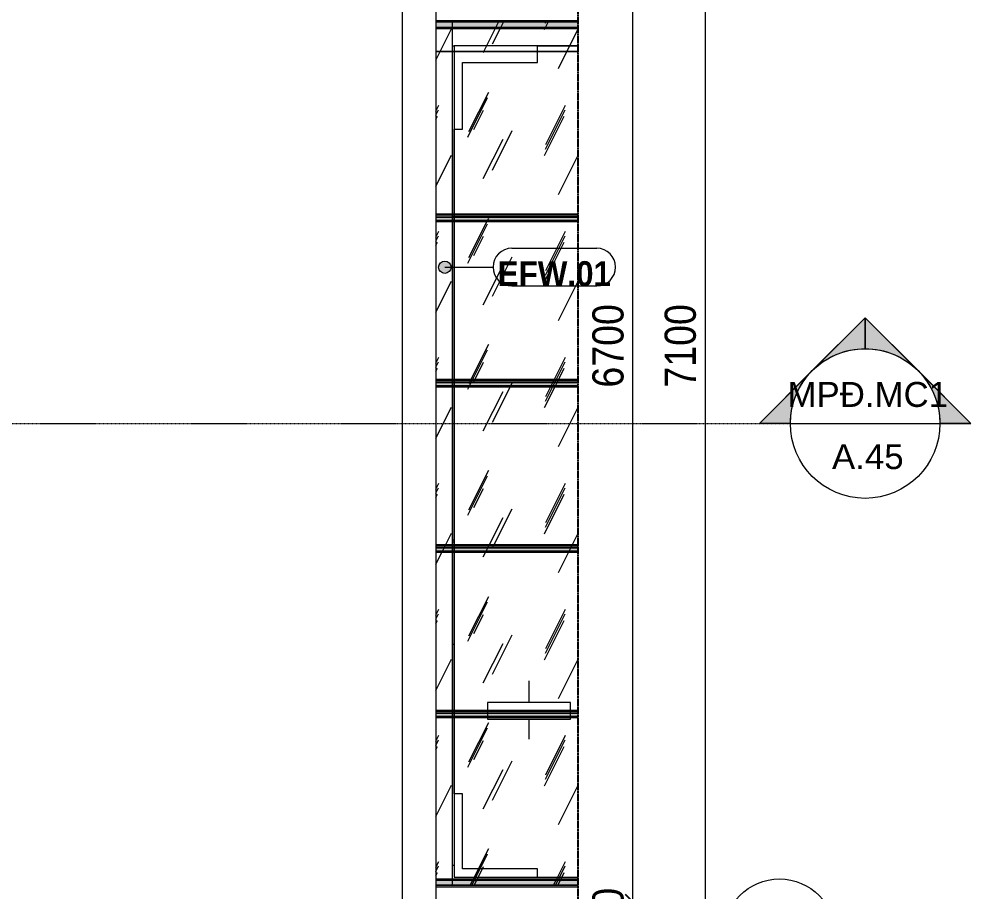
# Model space of a CAD drawing. Header units: millimetres. Extents: x 68650 to 268645, y -2410 to 17645.
# Drawn here: x 114999 to 120724, y 8148 to 13399 of the extents above; entities that cross this region are included whole.
import ezdxf

# ---------------------------------------------------------------- set-up
doc = ezdxf.new("R2010")
doc.units = ezdxf.units.MM
for name, pattern in [('Dash - Tight', [4.5, 3, -1.5]), ('Dash Dot 3_16_', [7.9375, 4.7625, -1.5875, 0, -1.5875]), ('Grid Line', [22.225, 12.7, -3.175, 3.175, -3.175]), ('Hidden', [7.14375, 4.7625, -2.38125])]:
    doc.linetypes.add(name, pattern=pattern)
for name, color, linetype, lineweight in [('A-ANNO-DIMS', 211, 'Continuous', 9), ('A-ANNO-DIMS-75', 211, 'Continuous', 9), ('A-ANNO-NOTE', 131, 'Continuous', 9), ('A-DETL-GENF-1', 92, 'Dash - Tight', 18), ('A-DETL-GENF-2', 92, 'Hidden', 25), ('A-FLOR', 192, 'Continuous', 18), ('A-GLAZ-CURT', 52, 'Continuous', 18), ('A-GLAZ-CWMG', 51, 'Continuous', 18), ('A-WALL', 113, 'Continuous', 18), ('C-PRKG', 70, 'Continuous', 18), ('G-ANNO-SYMB', 111, 'Continuous', 9), ('G-ANNO-SYMB-1', 111, 'Dash Dot 3_16_', 18), ('S-COLS', 52, 'Continuous', 18), ('S-GRID-1', 1, 'Grid Line', 9), ('S-GRID-IDEN', 1, 'Continuous', 9)]:
    doc.layers.add(name, color=color, linetype=linetype, lineweight=lineweight)
doc.layers.add('A-GLAZ-CWMG-2', color=51, linetype='Continuous', lineweight=18, transparency=0.5)
doc.styles.add('Arial', font='arial.ttf', dxfattribs={"height": 150})
doc.styles.add('Arial_B', font='arialbd.ttf', dxfattribs={"width": 0.9, "height": 150})
doc.styles.add('UTM Avo', font='', dxfattribs={"width": 0.9, "height": 187.5})
doc.styles.get('UTM Avo').set_extended_font_data('UTM Avo')
doc.dimstyles.new('1_Dim_chi_tiet_2_5', dxfattribs={"dimscale": 304.8, "dimtxt": 187.368928, "dimasz": 0.295276, "dimexe": 0.246063, "dimexo": 0.0625, "dimgap": 0.024606, "dimtad": 1, "dimdec": 0, "dimrnd": 5, "dimzin": 0, "dimdsep": 46, "dimtxsty": 'UTM Avo', "dimblk1": 'OBLIQUE', "dimblk2": 'OBLIQUE', "dimsah": 1, "dimcen": 0.09, "dimdle": 0.246063, "dimazin": 0, "dimtfac": 1, "dimtdec": 4, "dimtix": 1, "dimtmove": 0, "dimatfit": 3, "dimfxl": 0.492126, "dimfxlon": 1, "dimtvp": 1, "dimtolj": 1, "dimtzin": 0, "dimarcsym": 2})
pattern_1 = [(63.321, (895.13, 211.57), (-0.0032, 758.2195), [265.175, -1431.948]), (63.321, (133.13, 211.57), (-0.0032, 758.2195), [265.175, -1431.948]), (63.321, (1259.9, 358.05), (-0.0032, 758.2195), [265.175, -1431.948]), (63.321, (497.9, 358.05), (-0.0032, 758.2195), [265.175, -1431.948]), (63.321, (1204.7, 306.34), (-0.0032, 758.2195), [265.175, -1431.948]), (63.321, (442.7, 306.34), (-0.0032, 758.2195), [265.175, -1431.948]), (63.321, (1148.4, 602.5), (-0.0032, 758.2195), [128.888, -1568.236]), (63.321, (386.4, 602.5), (-0.0032, 758.2195), [128.888, -1568.236]), (63.321, (1111.6, 556.65), (-0.0032, 758.2195), [265.175, -1431.948]), (63.321, (349.6, 556.65), (-0.0032, 758.2195), [265.175, -1431.948]), (63.321, (1118.1, 589.56), (-0.0032, 758.2195), [265.175, -1431.948]), (63.321, (356.1, 589.56), (-0.0032, 758.2195), [265.175, -1431.948]), (63.321, (810.67, 445.2), (-0.0032, 758.2195), [265.175, -1431.948]), (63.321, (48.67, 445.2), (-0.0032, 758.2195), [265.175, -1431.948]), (63.321, (817.17, 484), (-0.0032, 758.2195), [265.175, -1431.948]), (63.321, (55.17, 484), (-0.0032, 758.2195), [265.175, -1431.948]), (63.321, (818.92, 511.94), (-0.0032, 758.2195), [265.175, -1431.948]), (63.321, (56.92, 511.94), (-0.0032, 758.2195), [265.175, -1431.948])]

# ---------------------------------------------------------------- blocks, each defined once
blk = doc.blocks.new('TRỤ ĐỂ XE ĐẦU HỒI - TRỤ ĐỂ XE ĐẦU HỒI-V23-TKCS_NHÀ MÁY PHÁT ĐIỆN - MẶT BẰNG MÁI')
at = {"layer": 'S-COLS'}
for p, q in [((-50, 100), (-50, 61.2)), ((50, 100), (-50, 100)), ((-50, 61.2), (-50, -906)), ((-60, -906), (-60, -20)), ((-50, -20), (-60, -20)), ((-60, -934.2), (-60, -906)), ((-50, -906), (-50, -934.2)), ((-60, -935.4), (-60, -934.2)), ((-60, -953.7), (-60, -935.4)), ((-60, -1349.5), (-60, -953.7)), ((-50, -934.2), (-50, -935.4)), ((-50, -935.4), (-50, -953.7)), ((-50, -953.7), (-50, -1901)), ((-60, -1901), (-60, -1349.5)), ((-50, -1349.5), (-60, -1349.5)), ((-60, -1929.3), (-60, -1901)), ((-60, -1930.5), (-60, -1929.3)), ((-60, -1948.8), (-60, -1930.5)), ((-50, -1901), (-50, -1929.3)), ((-50, -1929.3), (-50, -1930.5)), ((-50, -1930.5), (-50, -1948.8)), ((-60, -1966.3), (-60, -1948.8)), ((-50, -1966.3), (-60, -1966.3)), ((-60, -1966.3), (-60, -1975.4)), ((-60, -1975.4), (-50, -1975.4)), ((-50, -1948.8), (-50, -2896.1)), ((-50, -2896.1), (-50, -2924.3)), ((-50, -2924.3), (-50, -2925.5)), ((-50, -2925.6), (-50, -2943.8)), ((-50, -2943.8), (-50, -3891.1)), ((-50, -3891.1), (-50, -3919.4)), ((-50, -3919.4), (-50, -3920.4)), ((-50, -3920.4), (-50, -3938.9)), ((-50, -3938.9), (-50, -5051.2)), ((-50, -5051.2), (-50, -5099)), ((-50, -5100), (50, -5100))]:
    blk.add_line(p, q, dxfattribs=at)
blk = doc.blocks.new('System Panel - Glazed-2550684-TKCS_NHÀ MÁY PHÁT ĐIỆN - MẶT BẰNG MÁI')
at = {"layer": 'A-GLAZ-CURT'}
h = blk.add_hatch(dxfattribs=at)
h.set_pattern_fill('FP_22', color=256, style=0, pattern_type=2)
h.set_pattern_definition([(11.254, (895.13, 9068.004), (0.00027, 75.81383), [121.397, -655.543]), (11.254, (133.13, 9068.004), (0.00027, 75.813827), [121.397, -655.543]), (11.254, (1259.904, 9082.65), (0.00027, 75.81383), [121.397, -655.543]), (11.254, (497.904, 9082.65), (0.00027, 75.813827), [121.397, -655.543]), (11.254, (1204.694, 9077.48), (0.00027, 75.81383), [121.397, -655.543]), (11.254, (442.694, 9077.48), (0.00027, 75.813827), [121.397, -655.543]), (11.254, (1148.416, 9107.09), (0.00027, 75.81383), [59.004, -717.935]), (11.254, (386.416, 9107.09), (0.00027, 75.813827), [59.004, -717.935]), (11.254, (1111.61, 9102.51), (0.00027, 75.81383), [121.397, -655.543]), (11.254, (349.61, 9102.51), (0.00027, 75.813827), [121.397, -655.543]), (11.254, (1118.105, 9105.8), (0.00027, 75.81383), [121.397, -655.543]), (11.254, (356.105, 9105.8), (0.00027, 75.813827), [121.397, -655.543]), (11.254, (810.675, 9091.365), (0.00027, 75.81383), [121.397, -655.543]), (11.254, (48.675, 9091.365), (0.00027, 75.813827), [121.397, -655.543]), (11.254, (817.17, 9095.24), (0.00027, 75.81383), [121.397, -655.543]), (11.254, (55.17, 9095.24), (0.00027, 75.813827), [121.397, -655.543]), (11.254, (818.92, 9098.04), (0.00027, 75.81383), [121.397, -655.543]), (11.254, (56.92, 9098.04), (0.00027, 75.813827), [121.397, -655.543])])
h.paths.add_polyline_path([(90306.7, 9222.5), (90306.7, 9223.7), (89452.6, 9223.7), (89452.6, 9222.5)])
h = blk.add_hatch(dxfattribs=at)
h.set_pattern_fill('FP_21', color=256, style=0, pattern_type=2)
h.set_pattern_definition(pattern_1)
h.paths.add_polyline_path([(90070.3, 8187.6), (90306.7, 8187.6), (90306.7, 8227), (89452.6, 8227), (89452.6, 8187.6)])
h.paths.add_polyline_path([(90306.7, 9194.2), (90306.7, 9222.5), (89452.6, 9222.5), (89452.6, 9194.2)])
h = blk.add_hatch(dxfattribs=at)
h.set_pattern_fill('FP_21', color=256, style=0, pattern_type=2)
h.set_pattern_definition(pattern_1)
h.paths.add_polyline_path([(90070.3, 8227), (90306.7, 8227), (90306.7, 9194.2), (89452.6, 9194.2), (89452.6, 8227)])
for p, q in [((89452.6, 9223.7), (90306.7, 9223.7)), ((90306.7, 9222.5), (89452.6, 9222.5)), ((90306.7, 8188.8), (89452.6, 8188.8)), ((89452.6, 8187.6), (90306.7, 8187.6))]:
    blk.add_line(p, q, dxfattribs=at)
blk = doc.blocks.new('Rectangular Mullion - 40 x 80mm-2358311-TKCS_NHÀ MÁY PHÁT ĐIỆN - MẶT BẰNG MÁI')
at = {"layer": 'A-GLAZ-CWMG-2'}
for points in [[(90070.3, 8219.1), (90306.7, 8219.1), (90306.7, 8227), (89452.6, 8227), (89452.6, 8219.1)], [(90070.3, 8179.3), (90306.7, 8179.3), (90306.7, 8219.1), (89452.6, 8219.1), (89452.6, 8179.3)]]:
    blk.add_hatch(color=256, dxfattribs=at).paths.add_polyline_path(points)
at = {"layer": 'A-GLAZ-CWMG'}
for p, q in [((89452.6, 8227), (90306.7, 8227)), ((89452.6, 8219.1), (90306.7, 8219.1)), ((90306.7, 8187.2), (89452.6, 8187.2)), ((89452.6, 8179.3), (90306.7, 8179.3))]:
    blk.add_line(p, q, dxfattribs=at)
blk = doc.blocks.new('Rectangular Mullion - 40 x 80mm-2358312-TKCS_NHÀ MÁY PHÁT ĐIỆN - MẶT BẰNG MÁI')
at = {"layer": 'A-GLAZ-CWMG-2'}
for points in [[(90306.7, 13379.3), (90306.7, 13387.2), (89452.6, 13387.2), (89452.6, 13379.3)], [(90306.7, 13339.5), (90306.7, 13379.3), (89452.6, 13379.3), (89452.6, 13339.5)]]:
    blk.add_hatch(color=256, dxfattribs=at).paths.add_polyline_path(points)
at = {"layer": 'A-GLAZ-CWMG'}
for p, q in [((89452.6, 13387.2), (90306.7, 13387.2)), ((90306.7, 13379.3), (89452.6, 13379.3)), ((90306.7, 13347.4), (89452.6, 13347.4)), ((90306.7, 13339.5), (89452.6, 13339.5))]:
    blk.add_line(p, q, dxfattribs=at)
blk = doc.blocks.new('System Panel - Glazed-2358310-TKCS_NHÀ MÁY PHÁT ĐIỆN - MẶT BẰNG MÁI')
at = {"layer": 'A-GLAZ-CURT'}
h = blk.add_hatch(dxfattribs=at)
h.set_pattern_fill('FP_23', color=256, style=0, pattern_type=2)
h.set_pattern_definition([(11.254, (895.13, 10063.04), (0.00027, 75.81383), [121.397, -655.543]), (11.254, (133.13, 10063.04), (0.00027, 75.813827), [121.397, -655.543]), (11.254, (1259.904, 10077.69), (0.00027, 75.81383), [121.397, -655.543]), (11.254, (497.904, 10077.69), (0.00027, 75.813827), [121.397, -655.543]), (11.254, (1204.694, 10072.52), (0.00027, 75.81383), [121.397, -655.543]), (11.254, (442.694, 10072.52), (0.00027, 75.813827), [121.397, -655.543]), (11.254, (1148.416, 10102.13), (0.00027, 75.81383), [59.004, -717.935]), (11.254, (386.416, 10102.13), (0.00027, 75.813827), [59.004, -717.935]), (11.254, (1111.61, 10097.55), (0.00027, 75.81383), [121.397, -655.543]), (11.254, (349.61, 10097.55), (0.00027, 75.813827), [121.397, -655.543]), (11.254, (1118.105, 10100.84), (0.00027, 75.81383), [121.397, -655.543]), (11.254, (356.105, 10100.84), (0.00027, 75.813827), [121.397, -655.543]), (11.254, (810.675, 10086.4), (0.00027, 75.81383), [121.397, -655.543]), (11.254, (48.675, 10086.4), (0.00027, 75.813827), [121.397, -655.543]), (11.254, (817.17, 10090.28), (0.00027, 75.81383), [121.397, -655.543]), (11.254, (55.17, 10090.28), (0.00027, 75.813827), [121.397, -655.543]), (11.254, (818.92, 10093.076), (0.00027, 75.81383), [121.397, -655.543]), (11.254, (56.92, 10093.076), (0.00027, 75.813827), [121.397, -655.543])])
h.paths.add_polyline_path([(90306.7, 10217.5), (90306.7, 10218.7), (89452.6, 10218.7), (89452.6, 10217.5)])
h = blk.add_hatch(dxfattribs=at)
h.set_pattern_fill('FP_21', color=256, style=0, pattern_type=2)
h.set_pattern_definition(pattern_1)
h.paths.add_polyline_path([(90306.7, 9222.5), (90306.7, 9242), (89452.6, 9242), (89452.6, 9222.5)])
h.paths.add_polyline_path([(90306.7, 10189.3), (90306.7, 10217.5), (89452.6, 10217.5), (89452.6, 10189.3)])
h = blk.add_hatch(dxfattribs=at)
h.set_pattern_fill('FP_21', color=256, style=0, pattern_type=2)
h.set_pattern_definition(pattern_1)
h.paths.add_polyline_path([(89452.6, 9242), (90306.7, 9242), (90306.7, 10189.3), (89452.6, 10189.3), (89452.6, 9357.3)])
for p, q in [((89452.6, 10218.7), (90306.7, 10218.7)), ((90306.7, 10217.5), (89452.6, 10217.5)), ((90306.7, 9223.7), (89452.6, 9223.7)), ((89452.6, 9222.5), (90306.7, 9222.5))]:
    blk.add_line(p, q, dxfattribs=at)
blk = doc.blocks.new('System Panel - Glazed-V24-TKCS_NHÀ MÁY PHÁT ĐIỆN - MẶT BẰNG MÁI')
at = {"layer": 'A-GLAZ-CURT'}
h = blk.add_hatch(dxfattribs=at)
h.set_pattern_fill('FP_24', color=256, style=0, pattern_type=2)
h.set_pattern_definition([(11.254, (895.13, 11058.08), (0.00027, 75.81383), [121.397, -655.543]), (11.254, (133.13, 11058.08), (0.00027, 75.813827), [121.397, -655.543]), (11.254, (1259.904, 11072.73), (0.00027, 75.81383), [121.397, -655.543]), (11.254, (497.904, 11072.73), (0.00027, 75.813827), [121.397, -655.543]), (11.254, (1204.694, 11067.56), (0.00027, 75.81383), [121.397, -655.543]), (11.254, (442.694, 11067.56), (0.00027, 75.813827), [121.397, -655.543]), (11.254, (1148.416, 11097.17), (0.00027, 75.81383), [59.004, -717.935]), (11.254, (386.416, 11097.17), (0.00027, 75.813827), [59.004, -717.935]), (11.254, (1111.61, 11092.585), (0.00027, 75.81383), [121.397, -655.543]), (11.254, (349.61, 11092.585), (0.00027, 75.813827), [121.397, -655.543]), (11.254, (1118.105, 11095.875), (0.00027, 75.81383), [121.397, -655.543]), (11.254, (356.105, 11095.875), (0.00027, 75.813827), [121.397, -655.543]), (11.254, (810.675, 11081.44), (0.00027, 75.81383), [121.397, -655.543]), (11.254, (48.675, 11081.44), (0.00027, 75.813827), [121.397, -655.543]), (11.254, (817.17, 11085.32), (0.00027, 75.81383), [121.397, -655.543]), (11.254, (55.17, 11085.32), (0.00027, 75.813827), [121.397, -655.543]), (11.254, (818.92, 11088.115), (0.00027, 75.81383), [121.397, -655.543]), (11.254, (56.92, 11088.115), (0.00027, 75.813827), [121.397, -655.543])])
h.paths.add_polyline_path([(90306.7, 11212.5), (90306.7, 11213.7), (89452.6, 11213.7), (89452.6, 11212.5)])
h = blk.add_hatch(dxfattribs=at)
h.set_pattern_fill('FP_21', color=256, style=0, pattern_type=2)
h.set_pattern_definition(pattern_1)
h.paths.add_polyline_path([(90306.7, 10217.5), (90306.7, 10237), (89452.6, 10237), (89452.6, 10217.5)])
h.paths.add_polyline_path([(90306.7, 11184.3), (90306.7, 11212.5), (89452.6, 11212.5), (89452.6, 11184.3)])
h = blk.add_hatch(dxfattribs=at)
h.set_pattern_fill('FP_21', color=256, style=0, pattern_type=2)
h.set_pattern_definition(pattern_1)
h.paths.add_polyline_path([(90306.7, 10237), (90306.7, 11184.3), (89452.6, 11184.3), (89452.6, 10237)])
for p, q in [((89452.6, 11213.7), (90306.7, 11213.7)), ((90306.7, 11212.5), (89452.6, 11212.5)), ((90306.7, 10218.7), (89452.6, 10218.7)), ((89452.6, 10217.5), (90306.7, 10217.5))]:
    blk.add_line(p, q, dxfattribs=at)
blk = doc.blocks.new('System Panel - Glazed-V25-TKCS_NHÀ MÁY PHÁT ĐIỆN - MẶT BẰNG MÁI')
at = {"layer": 'A-GLAZ-CURT'}
h = blk.add_hatch(dxfattribs=at)
h.set_pattern_fill('FP_25', color=256, style=0, pattern_type=2)
h.set_pattern_definition([(11.254, (895.13, 12053.12), (0.00027, 75.81383), [121.397, -655.543]), (11.254, (133.13, 12053.12), (0.00027, 75.813827), [121.397, -655.543]), (11.254, (1259.904, 12067.765), (0.00027, 75.81383), [121.397, -655.543]), (11.254, (497.904, 12067.765), (0.00027, 75.813827), [121.397, -655.543]), (11.254, (1204.694, 12062.595), (0.00027, 75.81383), [121.397, -655.543]), (11.254, (442.694, 12062.595), (0.00027, 75.813827), [121.397, -655.543]), (11.254, (1148.416, 12092.206), (0.00027, 75.81383), [59.004, -717.935]), (11.254, (386.416, 12092.206), (0.00027, 75.813827), [59.004, -717.935]), (11.254, (1111.61, 12087.62), (0.00027, 75.81383), [121.397, -655.543]), (11.254, (349.61, 12087.62), (0.00027, 75.813827), [121.397, -655.543]), (11.254, (1118.105, 12090.91), (0.00027, 75.81383), [121.397, -655.543]), (11.254, (356.105, 12090.91), (0.00027, 75.813827), [121.397, -655.543]), (11.254, (810.675, 12076.48), (0.00027, 75.81383), [121.397, -655.543]), (11.254, (48.675, 12076.48), (0.00027, 75.813827), [121.397, -655.543]), (11.254, (817.17, 12080.36), (0.00027, 75.81383), [121.397, -655.543]), (11.254, (55.17, 12080.36), (0.00027, 75.813827), [121.397, -655.543]), (11.254, (818.92, 12083.15), (0.00027, 75.81383), [121.397, -655.543]), (11.254, (56.92, 12083.15), (0.00027, 75.813827), [121.397, -655.543])])
h.paths.add_polyline_path([(90306.7, 12207.6), (90306.7, 12208.8), (89452.6, 12208.6), (89452.6, 12207.6)])
h = blk.add_hatch(dxfattribs=at)
h.set_pattern_fill('FP_21', color=256, style=0, pattern_type=2)
h.set_pattern_definition(pattern_1)
h.paths.add_polyline_path([(90306.7, 11212.5), (90306.7, 11232.1), (89452.6, 11232.1), (89452.6, 11212.5)])
h.paths.add_polyline_path([(90306.7, 12179.3), (90306.7, 12207.6), (89452.6, 12207.6), (89452.6, 12179.3)])
h = blk.add_hatch(dxfattribs=at)
h.set_pattern_fill('FP_21', color=256, style=0, pattern_type=2)
h.set_pattern_definition(pattern_1)
h.paths.add_polyline_path([(89452.6, 11232.1), (90306.7, 11232.1), (90306.7, 12179.3), (89452.6, 12179.3), (89452.6, 11562.8)])
for p, q in [((90306.7, 12207.6), (89452.6, 12207.6)), ((89552.6, 12208.8), (90306.7, 12208.8)), ((90306.7, 11213.7), (89452.6, 11213.7)), ((89452.6, 11212.5), (90306.7, 11212.5))]:
    blk.add_line(p, q, dxfattribs=at)
blk = doc.blocks.new('System Panel - Glazed-V26-TKCS_NHÀ MÁY PHÁT ĐIỆN - MẶT BẰNG MÁI')
at = {"layer": 'A-GLAZ-CURT'}
h = blk.add_hatch(dxfattribs=at)
h.set_pattern_fill('FP_26', color=256, style=0, pattern_type=2)
h.set_pattern_definition([(11.254, (895.13, 13048.156), (0.00027, 75.81383), [121.397, -655.543]), (11.254, (133.13, 13048.156), (0.00027, 75.813827), [121.397, -655.543]), (11.254, (1259.904, 13062.8), (0.00027, 75.81383), [121.397, -655.543]), (11.254, (497.904, 13062.8), (0.00027, 75.813827), [121.397, -655.543]), (11.254, (1204.694, 13057.63), (0.00027, 75.81383), [121.397, -655.543]), (11.254, (442.694, 13057.63), (0.00027, 75.813827), [121.397, -655.543]), (11.254, (1148.416, 13087.244), (0.00027, 75.81383), [59.004, -717.935]), (11.254, (386.416, 13087.244), (0.00027, 75.813827), [59.004, -717.935]), (11.254, (1111.61, 13082.66), (0.00027, 75.81383), [121.397, -655.543]), (11.254, (349.61, 13082.66), (0.00027, 75.813827), [121.397, -655.543]), (11.254, (1118.105, 13085.95), (0.00027, 75.81383), [121.397, -655.543]), (11.254, (356.105, 13085.95), (0.00027, 75.813827), [121.397, -655.543]), (11.254, (810.675, 13071.52), (0.00027, 75.81383), [121.397, -655.543]), (11.254, (48.675, 13071.52), (0.00027, 75.813827), [121.397, -655.543]), (11.254, (817.17, 13075.395), (0.00027, 75.81383), [121.397, -655.543]), (11.254, (55.17, 13075.395), (0.00027, 75.813827), [121.397, -655.543]), (11.254, (818.92, 13078.19), (0.00027, 75.81383), [121.397, -655.543]), (11.254, (56.92, 13078.19), (0.00027, 75.813827), [121.397, -655.543])])
h.paths.add_polyline_path([(90306.7, 13202.6), (90306.7, 13203.8), (89452.6, 13203.4), (89452.6, 13202.6)])
h = blk.add_hatch(dxfattribs=at)
h.set_pattern_fill('FP_21', color=256, style=0, pattern_type=2)
h.set_pattern_definition(pattern_1)
h.paths.add_polyline_path([(90306.7, 12227.1), (90306.7, 13202.6), (89452.6, 13202.6), (89452.6, 12227.1)])
h = blk.add_hatch(dxfattribs=at)
h.set_pattern_fill('FP_21', color=256, style=0, pattern_type=2)
h.set_pattern_definition(pattern_1)
h.paths.add_polyline_path([(90306.7, 12207.6), (90306.7, 12227.1), (89452.6, 12227.1), (89452.6, 12207.6)])
for p, q in [((90306.7, 13202.6), (89452.6, 13202.6)), ((89552.6, 13203.8), (90306.7, 13203.8)), ((89452.6, 12207.6), (90306.7, 12207.6)), ((90306.7, 12208.8), (89552.6, 12208.8))]:
    blk.add_line(p, q, dxfattribs=at)
blk = doc.blocks.new('Rectangular Mullion - 40 x 80mm-2358318-TKCS_NHÀ MÁY PHÁT ĐIỆN - MẶT BẰNG MÁI')
at = {"layer": 'A-GLAZ-CWMG-2'}
for points in [[(90306.7, 9234), (90306.7, 9242), (89452.6, 9242), (89452.6, 9234)], [(90306.7, 9194.2), (90306.7, 9234), (89452.6, 9234), (89452.6, 9194.2)]]:
    blk.add_hatch(color=256, dxfattribs=at).paths.add_polyline_path(points)
at = {"layer": 'A-GLAZ-CWMG'}
for p, q in [((89452.6, 9242), (90306.7, 9242)), ((90306.7, 9234), (89452.6, 9234)), ((90306.7, 9202.2), (89452.6, 9202.2)), ((90306.7, 9194.2), (89452.6, 9194.2))]:
    blk.add_line(p, q, dxfattribs=at)
blk = doc.blocks.new('xe oto1 - xe oto-V27-TKCS_NHÀ MÁY PHÁT ĐIỆN - MẶT BẰNG MÁI')
at = {"layer": 'C-PRKG'}
for p, q in [((0, 5000), (-744, 5000)), ((0, 5000), (-500, 5000)), ((-500, 5000), (-500, 4950)), ((0, 4500), (0, 5000)), ((0, 4042.7), (0, 5000)), ((-500, 4950), (-50, 4950)), ((-50, 4950), (-50, 4500)), ((-50, 4500), (0, 4500)), ((0, 4042.7), (0, 4500)), ((0, 4500), (0, 4042.7)), ((-450, 4170), (-450, 4050)), ((-450, 4170), (-450, 4050)), ((-200, 4050), (-700, 4050)), ((-700, 4050), (-700, 4042.7)), ((-700, 4042.7), (-700, 4014.5)), ((-700, 4014.5), (-700, 4013.3)), ((-700, 4013.3), (-700, 3995)), ((-200, 4042.7), (-200, 4050)), ((-200, 4014.5), (-200, 4042.7)), ((-200, 4013.3), (-200, 4014.5)), ((-200, 3995), (-200, 4013.3)), ((0, 4014.5), (0, 4042.7)), ((0, 4014.5), (0, 4042.7)), ((0, 4042.7), (0, 4014.5)), ((0, 4013.3), (0, 4014.5)), ((0, 4013.3), (0, 4014.5)), ((0, 4014.5), (0, 4013.3)), ((0, 3995), (0, 4013.3)), ((0, 3995), (0, 4013.3)), ((0, 4013.3), (0, 3995)), ((-700, 4000), (-744, 4000)), ((-700, 4000), (-744, 4000)), ((-700, 3995), (-700, 3950)), ((-120, 4000), (-200, 4000)), ((-120, 4000), (-200, 4000)), ((-200, 3950), (-200, 3995)), ((0, 3047.7), (0, 3995)), ((0, 3047.7), (0, 3995)), ((0, 3995), (0, 3047.7)), ((-700, 3950), (-200, 3950)), ((-450, 3950), (-450, 3820)), ((-450, 3950), (-450, 3820)), ((0, 3019.4), (0, 3047.7)), ((0, 3019.4), (0, 3047.7)), ((0, 3047.7), (0, 3019.4)), ((0, 3018.2), (0, 3019.4)), ((0, 3018.2), (0, 3019.4)), ((0, 3019.4), (0, 3018.2)), ((0, 2999.9), (0, 3018.2)), ((0, 2999.9), (0, 3018.2)), ((0, 3018.2), (0, 2999.9)), ((0, 2052.6), (0, 2999.9)), ((0, 2052.6), (0, 2999.9)), ((0, 2999.9), (0, 2052.6)), ((0, 2024.4), (0, 2052.6)), ((0, 2024.4), (0, 2052.6)), ((0, 2052.6), (0, 2024.4)), ((0, 2023.2), (0, 2024.4)), ((0, 2023.2), (0, 2024.4)), ((0, 2024.4), (0, 2023.2)), ((0, 2004.9), (0, 2023.2)), ((0, 2004.9), (0, 2023.2)), ((0, 2023.2), (0, 2004.9)), ((0, 1057.6), (0, 2004.9)), ((0, 1057.6), (0, 2004.9)), ((0, 2004.9), (0, 1057.6)), ((0, 1029.4), (0, 1057.6)), ((0, 1029.4), (0, 1057.6)), ((0, 1057.6), (0, 1029.4)), ((0, 1028.2), (0, 1029.4)), ((0, 1028.2), (0, 1029.4)), ((0, 1029.4), (0, 1028.2)), ((0, 1009.8), (0, 1028.2)), ((0, 1009.8), (0, 1028.2)), ((0, 1028.2), (0, 1009.8)), ((0, 34.3), (0, 1009.8)), ((0, 500), (0, 1009.8)), ((0, 1009.8), (0, 500)), ((0, 500), (-50, 500)), ((-50, 500), (-50, 100)), ((0, 34.3), (0, 500)), ((-500, 100), (-500, 34.3)), ((-50, 100), (-500, 100)), ((-500, 34.3), (-500, 33.1)), ((-500, 33.1), (-500, 0)), ((0, 33.1), (0, 34.3)), ((0, 33.1), (0, 34.3)), ((0, 0), (0, 33.1)), ((0, 0), (0, 33.1)), ((-744, 0), (0, 0)), ((-500, 0), (0, 0))]:
    blk.add_line(p, q, dxfattribs=at)
blk = doc.blocks.new('System Panel - Glazed-2550685-TKCS_NHÀ MÁY PHÁT ĐIỆN - MẶT BẰNG MÁI')
at = {"layer": 'A-GLAZ-CURT'}
h = blk.add_hatch(dxfattribs=at)
h.set_pattern_fill('FP_27', color=256, style=0, pattern_type=2)
h.set_pattern_definition([(11.254, (895.13, 13233.164), (0.00027, 75.81383), [121.397, -655.543]), (11.254, (133.13, 13233.164), (0.00027, 75.813827), [121.397, -655.543]), (11.254, (1259.904, 13247.81), (0.00027, 75.81383), [121.397, -655.543]), (11.254, (497.904, 13247.81), (0.00027, 75.813827), [121.397, -655.543]), (11.254, (1204.694, 13242.64), (0.00027, 75.81383), [121.397, -655.543]), (11.254, (442.694, 13242.64), (0.00027, 75.813827), [121.397, -655.543]), (11.254, (1148.416, 13272.25), (0.00027, 75.81383), [59.004, -717.935]), (11.254, (386.416, 13272.25), (0.00027, 75.813827), [59.004, -717.935]), (11.254, (1111.61, 13267.67), (0.00027, 75.81383), [121.397, -655.543]), (11.254, (349.61, 13267.67), (0.00027, 75.813827), [121.397, -655.543]), (11.254, (1118.105, 13270.96), (0.00027, 75.81383), [121.397, -655.543]), (11.254, (356.105, 13270.96), (0.00027, 75.813827), [121.397, -655.543]), (11.254, (810.675, 13256.525), (0.00027, 75.81383), [121.397, -655.543]), (11.254, (48.675, 13256.525), (0.00027, 75.813827), [121.397, -655.543]), (11.254, (817.17, 13260.4), (0.00027, 75.81383), [121.397, -655.543]), (11.254, (55.17, 13260.4), (0.00027, 75.813827), [121.397, -655.543]), (11.254, (818.92, 13263.2), (0.00027, 75.81383), [121.397, -655.543]), (11.254, (56.92, 13263.2), (0.00027, 75.813827), [121.397, -655.543])])
h.paths.add_polyline_path([(90306.7, 13387.6), (90306.7, 13388.8), (89452.6, 13388.8), (89452.6, 13387.6)])
h = blk.add_hatch(dxfattribs=at)
h.set_pattern_fill('FP_21', color=256, style=0, pattern_type=2)
h.set_pattern_definition(pattern_1)
h.paths.add_polyline_path([(90306.7, 13339.5), (90306.7, 13387.2), (89452.6, 13387.2), (89452.6, 13339.5)])
h = blk.add_hatch(dxfattribs=at)
h.set_pattern_fill('FP_21', color=256, style=0, pattern_type=2)
h.set_pattern_definition(pattern_1)
h.paths.add_polyline_path([(90306.7, 13202.6), (90306.7, 13339.5), (89452.6, 13339.5), (89452.6, 13202.6)])
for p, q in [((89452.6, 13388.8), (90306.7, 13388.8)), ((90306.7, 13387.6), (89452.6, 13387.6)), ((89452.6, 13202.6), (90306.7, 13202.6)), ((90306.7, 13203.8), (89552.6, 13203.8))]:
    blk.add_line(p, q, dxfattribs=at)
blk = doc.blocks.new('BORDER VIEW - BORDER VIEW-2360911-TKCS_NHÀ MÁY PHÁT ĐIỆN - MẶT BẰNG MÁI')
at = {"layer": 'A-DETL-GENF-2'}
blk.add_line((19926, 8560.4), (19926, 150), dxfattribs=at)
blk = doc.blocks.new('Grid - M_Grid Head - Circle-353313-TKCS_NHÀ MÁY PHÁT ĐIỆN - MẶT BẰNG MÁI')
at = {"layer": 'S-GRID-IDEN'}
blk.add_circle((0, 0), 4.5, dxfattribs=at)
blk = doc.blocks.new('Section - M_Section Head - Filled-352373-TKCS_NHÀ MÁY PHÁT ĐIỆN - MẶT BẰNG MÁI')
at = {"layer": 'G-ANNO-SYMB'}
h = blk.add_hatch(color=256, dxfattribs=at)
edge = h.paths.add_edge_path()
edge.add_line((-6, 8.485), (-6, 6))
edge.add_arc((-6, 0), 6, 90, 135)
edge.add_line((-10.243, 4.243), (-6, 8.485))
h = blk.add_hatch(color=256, dxfattribs=at)
edge = h.paths.add_edge_path()
edge.add_line((-6, 8.485), (-1.757, 4.243))
edge.add_arc((-6, 0), 6, 45, 90)
edge.add_line((-6, 6), (-6, 8.485))
h = blk.add_hatch(color=256, dxfattribs=at)
edge = h.paths.add_edge_path()
edge.add_line((-14.485, 0), (-10.243, 4.243))
edge.add_arc((-6, 0), 6, 135, 180)
edge.add_line((-12, 0), (-14.485, 0))
h = blk.add_hatch(color=256, dxfattribs=at)
edge = h.paths.add_edge_path()
edge.add_line((2.485, 0), (0, 0))
edge.add_arc((-6, 0), 6, 360, 405)
edge.add_line((-1.757, 4.243), (2.485, 0))
for p, q in [((-6, 8.485), (-14.485, 0)), ((-6, 8.485), (-10.243, 4.243)), ((-6, 8.485), (2.485, 0)), ((-6, 6), (-6, 8.485)), ((-6, 8.485), (-6, 6)), ((-1.757, 4.243), (-6, 8.485)), ((-10.243, 4.243), (-14.485, 0)), ((2.485, 0), (-1.757, 4.243)), ((-14.485, 0), (-12, 0)), ((0, 0), (2.485, 0)), ((-12, 0), (-14.485, 0)), ((0, 0), (2.485, 0))]:
    blk.add_line(p, q, dxfattribs=at)
for start, end in [(360, 180), (90, 135), (45, 90), (135, 180), (360, 45), (180, 360)]:
    blk.add_arc((-6, 0), 6, start, end, dxfattribs=at)
blk = doc.blocks.new('DIMBLOCK18-TKCS_NHÀ MÁY PHÁT ĐIỆN - MẶT BẰNG MÁI')
at = {"layer": 'A-ANNO-DIMS-75', "lineweight": 25}
for p, q in [((118690.7, 8088.2), (118645.7, 8133.2)), ((118690.7, 8088.2), (118735.7, 8043.2)), ((118690.7, 7888.2), (118645.7, 7933.2)), ((118690.7, 7888.2), (118735.7, 7843.2))]:
    blk.add_line(p, q, dxfattribs=at)
at = {"layer": 'A-ANNO-DIMS-75'}
for p, q in [((118540.7, 8088.2), (118765.7, 8088.2)), ((118690.7, 8088.2), (118540.7, 8088.2)), ((118690.7, 7813.2), (118690.7, 8088.2)), ((118540.7, 7888.2), (118765.7, 7888.2)), ((118690.7, 7888.2), (118540.7, 7888.2))]:
    blk.add_line(p, q, dxfattribs=at)
at = {"layer": 'A-ANNO-DIMS-75', "color": 0, "insert": (118447.2, 7795.7), "char_height": 187.5, "width": 462.177, "attachment_point": 1, "rotation": 90, "line_spacing_factor": 1.110334, "style": 'UTM Avo'}
blk.add_mtext('200', dxfattribs=at)
blk = doc.blocks.new('_Oblique')
at = {"color": 0, "linetype": 'ByBlock', "lineweight": -2}
blk.add_line((-0.5, -0.5), (0.5, 0.5), dxfattribs=at)
blk = doc.blocks.new('DIMBLOCK19-TKCS_NHÀ MÁY PHÁT ĐIỆN - MẶT BẰNG MÁI')
at = {"layer": 'A-ANNO-DIMS-75', "lineweight": 25}
for p, q in [((118690.7, 14788.2), (118645.7, 14833.2)), ((118690.7, 14788.2), (118735.7, 14743.2)), ((118690.7, 8088.2), (118645.7, 8133.2)), ((118690.7, 8088.2), (118735.7, 8043.2))]:
    blk.add_line(p, q, dxfattribs=at)
at = {"layer": 'A-ANNO-DIMS-75'}
for p, q in [((118540.7, 14788.2), (118765.7, 14788.2)), ((118690.7, 14788.2), (118540.7, 14788.2)), ((118690.7, 8088.2), (118690.7, 14788.2)), ((118540.7, 8088.2), (118765.7, 8088.2)), ((118690.7, 8088.2), (118540.7, 8088.2))]:
    blk.add_line(p, q, dxfattribs=at)
at = {"layer": 'A-ANNO-DIMS-75', "color": 0, "insert": (118447.2, 11181.5), "char_height": 187.5, "width": 616.236, "attachment_point": 1, "rotation": 90, "line_spacing_factor": 1.110334, "style": 'UTM Avo'}
blk.add_mtext('6700', dxfattribs=at)
blk = doc.blocks.new('DIMBLOCK21-TKCS_NHÀ MÁY PHÁT ĐIỆN - MẶT BẰNG MÁI')
at = {"layer": 'A-ANNO-DIMS-75'}
for p, q in [((119125.7, 15063.2), (119125.7, 7813.2)), ((118975.7, 14988.2), (119200.7, 14988.2)), ((119125.7, 14988.2), (118975.7, 14988.2)), ((118975.7, 7888.2), (119200.7, 7888.2)), ((119125.7, 7888.2), (118975.7, 7888.2))]:
    blk.add_line(p, q, dxfattribs=at)
at = {"layer": 'A-ANNO-DIMS-75', "lineweight": 25}
for p, q in [((119125.7, 14988.2), (119080.7, 15033.2)), ((119125.7, 14988.2), (119170.7, 14943.2)), ((119125.7, 7888.2), (119080.7, 7933.2)), ((119125.7, 7888.2), (119170.7, 7843.2))]:
    blk.add_line(p, q, dxfattribs=at)
at = {"layer": 'A-ANNO-DIMS-75', "color": 0, "insert": (118882.2, 11181.5), "char_height": 187.5, "width": 616.236, "attachment_point": 1, "rotation": 90, "line_spacing_factor": 1.110334, "style": 'UTM Avo'}
blk.add_mtext('7100', dxfattribs=at)
blk = doc.blocks.new('NCV_GHI CHU VAT LIEU HOAN THIEN - NCV_GHI CHU VAT LIEU HOAN THIEN-2360914-TKCS_NHÀ MÁY PHÁT ĐIỆN - MẶT BẰNG MÁI')
at = {"layer": 'A-ANNO-NOTE'}
for p, q in [((-3.37, 1.495), (3.431, 1.495)), ((-3.37, -1.524), (3.431, -1.524))]:
    blk.add_line(p, q, dxfattribs=at)
for centre, start, end in [((-3.37, -0.015), 90, 270), ((3.431, -0.015), 270, 90)]:
    blk.add_arc(centre, 1.509, start, end, dxfattribs=at)

msp = doc.modelspace()

# ---------------------------------------------------------------- hatches: boundary and pattern name
at = {"layer": 'A-ANNO-NOTE'}
h = msp.add_hatch(color=256, dxfattribs=at)
edge = h.paths.add_edge_path()
edge.add_arc((117559.6, 11905.6), 37.5, 0, 360)

# ---------------------------------------------------------------- linework, layer by layer
msp.add_line((117559.6, 11905.6), (117850.3, 11905.6), dxfattribs=at)
msp.add_circle((117559.6, 11905.6), 37.5, dxfattribs=at)
at = {"layer": 'A-FLOR'}
for p, q in [((117606.3, 13236.9), (117616.5, 13236.9)), ((118116.5, 13236.9), (118360.5, 13236.9))]:
    msp.add_line(p, q, dxfattribs=at)
at = {"layer": 'A-WALL'}
for p, q in [((117506.3, 14988.2), (117506.3, 7888.2)), ((117306.3, 8088.2), (117306.3, 14788.2))]:
    msp.add_line(p, q, dxfattribs=at)
at = {"layer": 'G-ANNO-SYMB'}
msp.add_line((119638.1, 10965.4), (120538.1, 10965.4), dxfattribs=at)
at = {"layer": 'G-ANNO-SYMB-1'}
msp.add_line((97604.5, 10965.4), (119638.1, 10965.4), dxfattribs=at)
at = {"layer": 'S-GRID-1'}
msp.add_line((117506.3, 14825.5), (117506.3, 8024.5), dxfattribs=at)

# ---------------------------------------------------------------- block references
at = {"layer": 'A-ANNO-NOTE', "xscale": 75, "yscale": 75, "zscale": 75}
msp.add_blockref('NCV_GHI CHU VAT LIEU HOAN THIEN - NCV_GHI CHU VAT LIEU HOAN THIEN-2360914-TKCS_NHÀ MÁY PHÁT ĐIỆN - MẶT BẰNG MÁI', (118216.2, 11907.6), dxfattribs=at)
at = {"layer": 'A-DETL-GENF-1'}
msp.add_blockref('BORDER VIEW - BORDER VIEW-2360911-TKCS_NHÀ MÁY PHÁT ĐIỆN - MẶT BẰNG MÁI', (98434.5, 7188.2), dxfattribs=at)
at = {"layer": 'A-GLAZ-CURT'}
for name in ['System Panel - Glazed-2550685-TKCS_NHÀ MÁY PHÁT ĐIỆN - MẶT BẰNG MÁI', 'System Panel - Glazed-V26-TKCS_NHÀ MÁY PHÁT ĐIỆN - MẶT BẰNG MÁI', 'System Panel - Glazed-V25-TKCS_NHÀ MÁY PHÁT ĐIỆN - MẶT BẰNG MÁI', 'System Panel - Glazed-V24-TKCS_NHÀ MÁY PHÁT ĐIỆN - MẶT BẰNG MÁI', 'System Panel - Glazed-2358310-TKCS_NHÀ MÁY PHÁT ĐIỆN - MẶT BẰNG MÁI', 'System Panel - Glazed-2550684-TKCS_NHÀ MÁY PHÁT ĐIỆN - MẶT BẰNG MÁI']:
    msp.add_blockref(name, (28053.8, 0), dxfattribs=at)
at = {"layer": 'A-GLAZ-CWMG'}
for name, p in [('Rectangular Mullion - 40 x 80mm-2358312-TKCS_NHÀ MÁY PHÁT ĐIỆN - MẶT BẰNG MÁI', (28053.8, 0)), ('Rectangular Mullion - 40 x 80mm-2358318-TKCS_NHÀ MÁY PHÁT ĐIỆN - MẶT BẰNG MÁI', (28053.8, 2985.1)), ('Rectangular Mullion - 40 x 80mm-2358318-TKCS_NHÀ MÁY PHÁT ĐIỆN - MẶT BẰNG MÁI', (28053.8, 1990.1)), ('Rectangular Mullion - 40 x 80mm-2358318-TKCS_NHÀ MÁY PHÁT ĐIỆN - MẶT BẰNG MÁI', (28053.8, 995)), ('Rectangular Mullion - 40 x 80mm-2358318-TKCS_NHÀ MÁY PHÁT ĐIỆN - MẶT BẰNG MÁI', (28053.8, 0)), ('Rectangular Mullion - 40 x 80mm-2358311-TKCS_NHÀ MÁY PHÁT ĐIỆN - MẶT BẰNG MÁI', (28053.8, 0))]:
    msp.add_blockref(name, p, dxfattribs=at)
at = {"layer": 'C-PRKG', "rotation": 180}
msp.add_blockref('xe oto1 - xe oto-V27-TKCS_NHÀ MÁY PHÁT ĐIỆN - MẶT BẰNG MÁI', (117616.5, 13236.9), dxfattribs=at)
at = {"layer": 'G-ANNO-SYMB', "extrusion": (0, 0, -1), "xscale": 74.99999999999996, "yscale": 74.99999999999996, "zscale": 74.99999999999996}
msp.add_blockref('Section - M_Section Head - Filled-352373-TKCS_NHÀ MÁY PHÁT ĐIỆN - MẶT BẰNG MÁI', (-119638.1, 10965.4), dxfattribs=at)
at = {"layer": 'S-COLS', "rotation": 180}
msp.add_blockref('TRỤ ĐỂ XE ĐẦU HỒI - TRỤ ĐỂ XE ĐẦU HỒI-V23-TKCS_NHÀ MÁY PHÁT ĐIỆN - MẶT BẰNG MÁI', (117556.3, 8288.2), dxfattribs=at)
at = {"layer": 'S-GRID-IDEN', "xscale": 74.99999999999996, "yscale": 74.99999999999996, "zscale": 74.99999999999996, "rotation": 90}
msp.add_blockref('Grid - M_Grid Head - Circle-353313-TKCS_NHÀ MÁY PHÁT ĐIỆN - MẶT BẰNG MÁI', (119572.8, 7888.2), dxfattribs=at)

# ---------------------------------------------------------------- texts
at = {"layer": 'A-ANNO-NOTE', "insert": (118218.6, 11865.9), "char_height": 150, "width": 691.875, "attachment_point": 5, "line_spacing_factor": 0.936439, "style": 'Arial_B'}
msp.add_mtext('\\pt3.375,6.75,10.125,13.5,16.875,20.25,23.625,27,30.375,33.75,37.125,40.5,43.875,47.25,50.625,54,57.375,60.75,64.125,67.5,70.875,74.25,77.625,81,84.375,87.75,91.125,94.5,97.875,101.25,104.625,108;EFW.01', dxfattribs=at)
at = {"layer": 'G-ANNO-SYMB', "char_height": 150, "attachment_point": 5, "line_spacing_factor": 0.936439, "style": 'Arial'}
for s, insert, width in [('\\pt952.5,1905,2857.5,3810,4762.5,5715,6667.5,7620,8572.5,9525,10477.5,11430,12382.5,13335,14287.5,15240,16192.5,17145,18097.5,19050,20002.5,20955,21907.5,22860,23812.5,24765,25717.5,26670,27622.5,28575,29527.5,30480;MPĐ.MC1', (120104, 11139.4), 982.5), ('\\pt952.5,1905,2857.5,3810,4762.5,5715,6667.5,7620,8572.5,9525,10477.5,11430,12382.5,13335,14287.5,15240,16192.5,17145,18097.5,19050,20002.5,20955,21907.5,22860,23812.5,24765,25717.5,26670,27622.5,28575,29527.5,30480;A.45', (120104, 10765.2), 446.25)]:
    msp.add_mtext(s, dxfattribs=dict(at, insert=insert, width=width))

# ---------------------------------------------------------------- dimensions: what is measured, and where the dimension line sits
at = {"layer": 'A-ANNO-DIMS'}
for base, p1, p2, override, picture, middle in [((119125.7, 7888.2), (118975.7, 14988.2), (118975.7, 7888.2), {"dimpost": '<>', "dimfxl": 7100.000002}, 'DIMBLOCK21-TKCS_NHÀ MÁY PHÁT ĐIỆN - MẶT BẰNG MÁI', (119021.2, 11438.2)), ((118690.7, 14788.2), (118540.7, 8088.2), (118540.7, 14788.2), {"dimpost": '<>', "dimfxl": 6700}, 'DIMBLOCK19-TKCS_NHÀ MÁY PHÁT ĐIỆN - MẶT BẰNG MÁI', (118586.2, 11438.2)), ((118690.7, 8088.2), (118540.7, 7888.2), (118540.7, 8088.2), {"dimpost": '<>', "dimfxl": 200.000002}, 'DIMBLOCK18-TKCS_NHÀ MÁY PHÁT ĐIỆN - MẶT BẰNG MÁI', (118586.2, 7988.2))]:
    dim = msp.add_linear_dim(base=base, p1=p1, p2=p2, angle=90, dimstyle='1_Dim_chi_tiet_2_5', override=override, dxfattribs=at)
    dim.commit()
    dim.dimension.update_dxf_attribs({"geometry": picture, "text_midpoint": middle})

doc.saveas('drawing.dxf')
